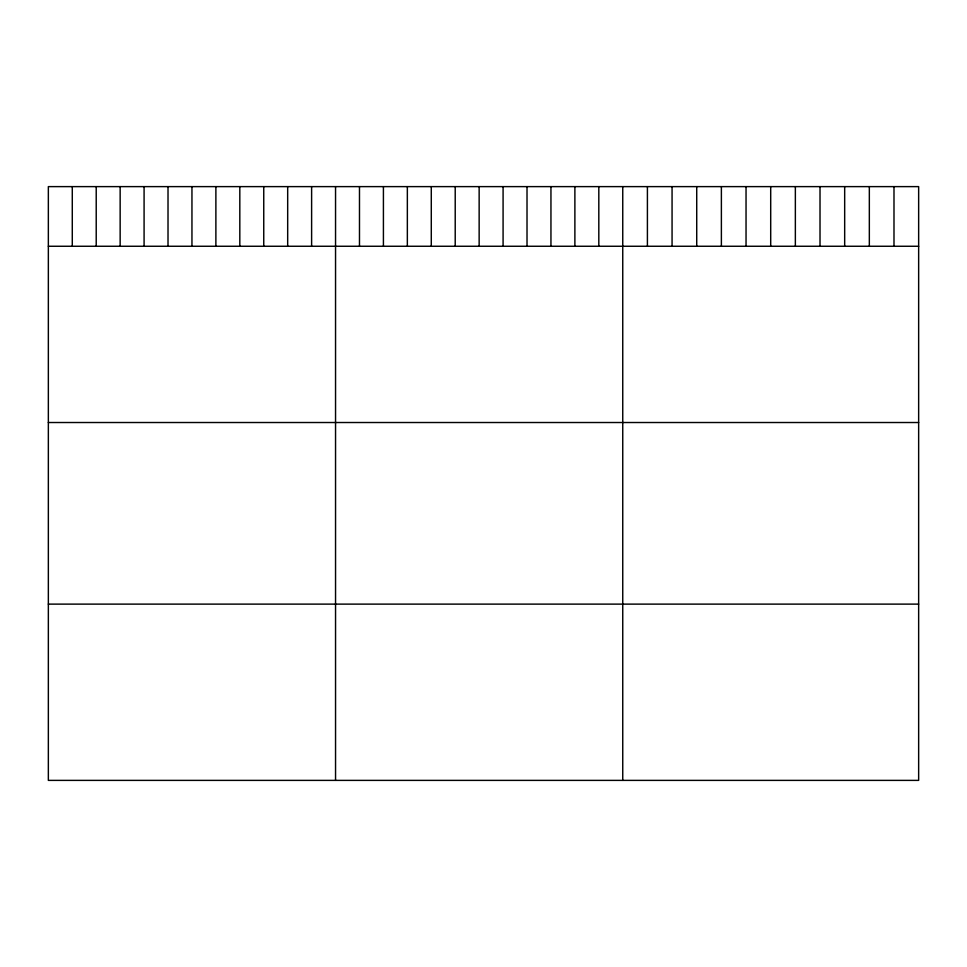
<?xml version="1.0" encoding="UTF-8"?>
<svg xmlns="http://www.w3.org/2000/svg" width="967" height="967" viewBox="0 0 967 967"><rect width="100%" height="100%" fill="white"/><g stroke="black" fill="none" stroke-linecap="round" stroke-linejoin="round"><path stroke-width="1.45" d="M918.65 246.259L918.65 780.381L48.35 780.381L48.35 186.619L918.65 186.619L918.65 246.259L48.35 246.259M48.35 422.519L918.65 422.519M48.35 604.121L918.65 604.121M893.991 186.619L893.991 246.259M869.333 186.619L869.333 246.259M844.674 186.619L844.674 246.259M820.016 186.619L820.016 246.259M795.357 186.619L795.357 246.259M770.699 186.619L770.699 246.259M746.041 186.619L746.041 246.259M721.382 186.619L721.382 246.259M696.723 186.619L696.723 246.259M672.065 186.619L672.065 246.259M647.407 186.619L647.407 246.259M622.748 186.619L622.748 780.381M598.815 186.619L598.815 246.259M574.882 186.619L574.882 246.259M550.948 186.619L550.948 246.259M527.015 186.619L527.015 246.259M503.082 186.619L503.082 246.259M479.148 186.619L479.148 246.259M455.215 186.619L455.215 246.259M431.282 186.619L431.282 246.259M407.349 186.619L407.349 246.259M383.416 186.619L383.416 246.259M359.482 186.619L359.482 246.259M335.549 186.619L335.549 780.381M311.616 186.619L311.616 246.259M287.683 186.619L287.683 246.259M263.749 186.619L263.749 246.259M239.816 186.619L239.816 246.259M215.883 186.619L215.883 246.259M191.95 186.619L191.95 246.259M168.016 186.619L168.016 246.259M144.083 186.619L144.083 246.259M120.15 186.619L120.15 246.259M96.216 186.619L96.216 246.259M72.283 186.619L72.283 246.259"/></g></svg>
